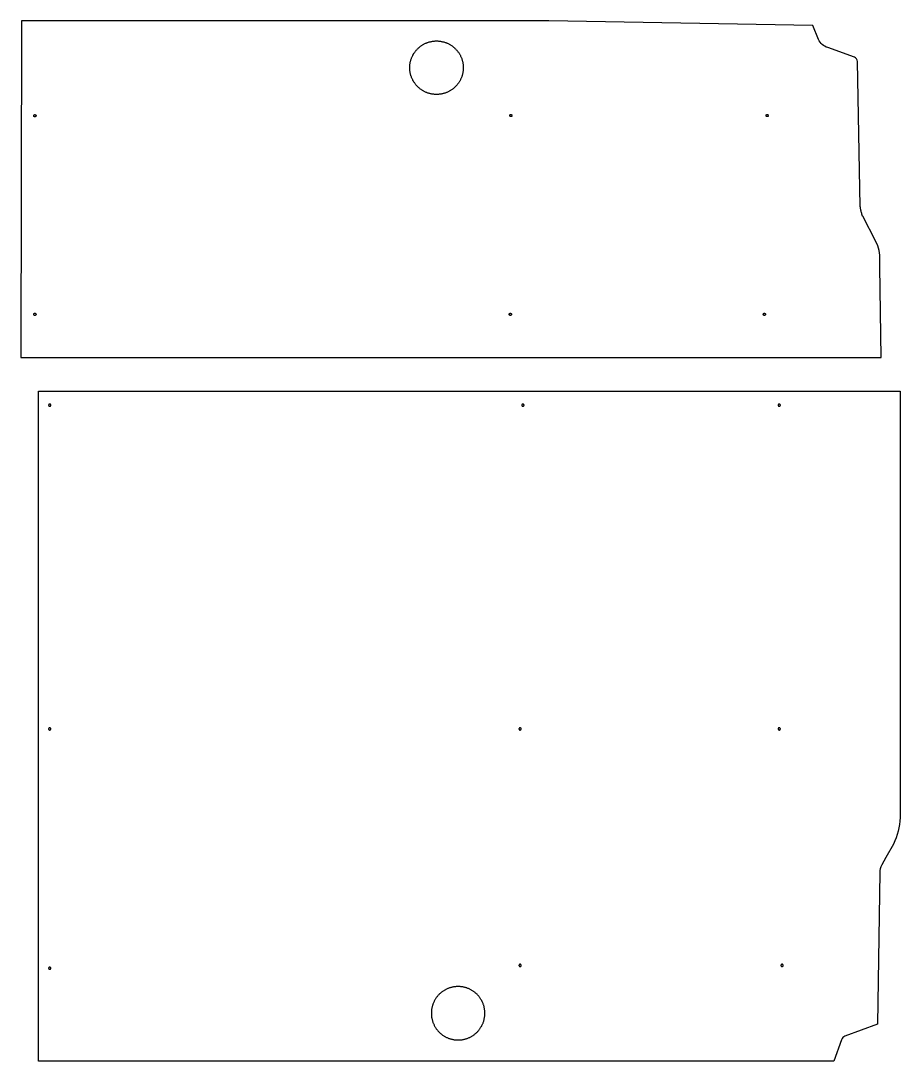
# Model space of a CAD drawing. Extents: x 358 to 7671, y 1345 to 7758.
# Drawn here: x 4064 to 5625, y 3086 to 4934 of the extents above; entities that cross this region are included whole.
import ezdxf

# ---------------------------------------------------------------- set-up
doc = ezdxf.new("R2010")
doc.units = 0
doc.layers.add('Default Layer', color=1, linetype='CONTINUOUS')

msp = doc.modelspace()

# ---------------------------------------------------------------- linework, layer by layer
at = {"layer": 'Default Layer'}
for points in [[(5548.5, 4862, 0.310794), (5543.3, 4869.4), (5496, 4886.7, -0.203617), (5479.3, 4900.9), (5469.3, 4926), (5001, 4934), (4532.7, 4934.1), (4064.5, 4934.3), (4064, 4635.1), (4063.5, 4336), (4572.5, 4336), (5081.5, 4336), (5590.5, 4336), (5588.1, 4497.9), (5588.1, 4518.3, 0.103733), (5584.7, 4534.3), (5581.3, 4542), (5558.1, 4587), (5557.8, 4587.5), (5557.6, 4588.1), (5557.3, 4588.7), (5557.1, 4589.3), (5556.6, 4590.6), (5556.2, 4592), (5555.8, 4593.5), (5555.4, 4594.9), (5555.1, 4596.4), (5554.8, 4597.8), (5554.5, 4599.2), (5554.3, 4600.4), (5553.9, 4602.6), (5553.6, 4604.6), (5548.5, 4862)], [(5612.9, 3472.1), (5598.8, 3448), (5591.8, 3435, 0.120416), (5588.2, 3421.3), (5584, 3152), (5526.2, 3130.6, 0.22172), (5520.3, 3124.6), (5506.6, 3086.4), (4094.8, 3086.6), (4094.8, 4276.2), (4604.7, 4276.2), (5114.6, 4276.2), (5624.5, 4276.2), (5624.5, 3897.6), (5624.5, 3519, -0.090998), (5612.9, 3472.1)]]:
    msp.add_lwpolyline(points, format="xyb", close=True, dxfattribs=at)
for points in [[(4754, 4851), (4754, 4852.2), (4754, 4853.4), (4754.1, 4854.6), (4754.2, 4855.8), (4754.3, 4857), (4754.5, 4858.2), (4754.7, 4859.4), (4754.9, 4860.5), (4755.2, 4861.7), (4755.5, 4862.8), (4755.8, 4864), (4756.1, 4865.1), (4756.5, 4866.2), (4756.8, 4867.3), (4757.3, 4868.4), (4757.7, 4869.4), (4758.2, 4870.5), (4758.6, 4871.6), (4759.2, 4872.6), (4759.7, 4873.6), (4760.3, 4874.6), (4760.8, 4875.6), (4761.4, 4876.6), (4762.1, 4877.5), (4762.7, 4878.5), (4763.4, 4879.4), (4764.1, 4880.3), (4764.8, 4881.2), (4765.5, 4882), (4766.3, 4882.9), (4767.1, 4883.7), (4767.9, 4884.5), (4768.7, 4885.3), (4769.5, 4886.1), (4770.4, 4886.9), (4771.3, 4887.6), (4772.1, 4888.3), (4773, 4889), (4774, 4889.7), (4774.9, 4890.3), (4775.9, 4891), (4776.8, 4891.6), (4777.8, 4892.2), (4778.8, 4892.7), (4779.8, 4893.3), (4780.9, 4893.8), (4781.9, 4894.3), (4783, 4894.7), (4784, 4895.2), (4785.1, 4895.6), (4786.2, 4896), (4787.3, 4896.3), (4788.5, 4896.7), (4789.6, 4897), (4790.7, 4897.2), (4791.9, 4897.5), (4793.1, 4897.7), (4794.2, 4897.9), (4795.4, 4898.1), (4796.6, 4898.2), (4797.8, 4898.3), (4799, 4898.4), (4800.2, 4898.4), (4801.5, 4898.5), (4802.7, 4898.4), (4803.9, 4898.4), (4805.1, 4898.3), (4806.3, 4898.2), (4807.5, 4898.1), (4808.7, 4897.9), (4809.9, 4897.7), (4811, 4897.5), (4812.2, 4897.2), (4813.3, 4897), (4814.5, 4896.7), (4815.6, 4896.3), (4816.7, 4896), (4817.8, 4895.6), (4818.9, 4895.2), (4820, 4894.7), (4821, 4894.3), (4822.1, 4893.8), (4823.1, 4893.3), (4824.1, 4892.7), (4825.1, 4892.2), (4826.1, 4891.6), (4827.1, 4891), (4828, 4890.3), (4829, 4889.7), (4829.9, 4889), (4830.8, 4888.3), (4831.7, 4887.6), (4832.6, 4886.9), (4833.4, 4886.1), (4834.2, 4885.3), (4835.1, 4884.5), (4835.8, 4883.7), (4836.6, 4882.9), (4837.4, 4882), (4838.1, 4881.2), (4838.8, 4880.3), (4839.5, 4879.4), (4840.2, 4878.5), (4840.9, 4877.5), (4841.5, 4876.6), (4842.1, 4875.6), (4842.7, 4874.6), (4843.2, 4873.6), (4843.8, 4872.6), (4844.3, 4871.6), (4844.8, 4870.5), (4845.2, 4869.4), (4845.7, 4868.4), (4846.1, 4867.3), (4846.5, 4866.2), (4846.8, 4865.1), (4847.2, 4864), (4847.5, 4862.8), (4847.7, 4861.7), (4848, 4860.5), (4848.2, 4859.4), (4848.4, 4858.2), (4848.6, 4857), (4848.7, 4855.8), (4848.8, 4854.6), (4848.9, 4853.4), (4849, 4852.2), (4849, 4851), (4849, 4849.7), (4848.9, 4848.5), (4848.8, 4847.3), (4848.7, 4846.1), (4848.6, 4844.9), (4848.4, 4843.7), (4848.2, 4842.6), (4848, 4841.4), (4847.7, 4840.2), (4847.5, 4839.1), (4847.2, 4838), (4846.8, 4836.8), (4846.5, 4835.7), (4846.1, 4834.6), (4845.7, 4833.5), (4845.2, 4832.5), (4844.8, 4831.4), (4844.3, 4830.4), (4843.8, 4829.3), (4843.2, 4828.3), (4842.7, 4827.3), (4842.1, 4826.3), (4841.5, 4825.4), (4840.9, 4824.4), (4840.2, 4823.5), (4839.5, 4822.5), (4838.8, 4821.6), (4838.1, 4820.7), (4837.4, 4819.9), (4836.6, 4819), (4835.8, 4818.2), (4835.1, 4817.4), (4834.2, 4816.6), (4833.4, 4815.8), (4832.6, 4815), (4831.7, 4814.3), (4830.8, 4813.6), (4829.9, 4812.9), (4829, 4812.2), (4828, 4811.6), (4827.1, 4810.9), (4826.1, 4810.3), (4825.1, 4809.8), (4824.1, 4809.2), (4823.1, 4808.7), (4822.1, 4808.1), (4821, 4807.7), (4820, 4807.2), (4818.9, 4806.8), (4817.8, 4806.3), (4816.7, 4806), (4815.6, 4805.6), (4814.5, 4805.3), (4813.3, 4805), (4812.2, 4804.7), (4811, 4804.4), (4809.9, 4804.2), (4808.7, 4804), (4807.5, 4803.8), (4806.3, 4803.7), (4805.1, 4803.6), (4803.9, 4803.5), (4802.7, 4803.5), (4801.5, 4803.5), (4800.2, 4803.5), (4799, 4803.5), (4797.8, 4803.6), (4796.6, 4803.7), (4795.4, 4803.8), (4794.2, 4804), (4793.1, 4804.2), (4791.9, 4804.4), (4790.7, 4804.7), (4789.6, 4805), (4788.5, 4805.3), (4787.3, 4805.6), (4786.2, 4806), (4785.1, 4806.3), (4784, 4806.8), (4783, 4807.2), (4781.9, 4807.7), (4780.9, 4808.1), (4779.8, 4808.7), (4778.8, 4809.2), (4777.8, 4809.8), (4776.8, 4810.3), (4775.9, 4810.9), (4774.9, 4811.6), (4774, 4812.2), (4773, 4812.9), (4772.1, 4813.6), (4771.3, 4814.3), (4770.4, 4815), (4769.5, 4815.8), (4768.7, 4816.6), (4767.9, 4817.4), (4767.1, 4818.2), (4766.3, 4819), (4765.5, 4819.9), (4764.8, 4820.7), (4764.1, 4821.6), (4763.4, 4822.5), (4762.7, 4823.5), (4762.1, 4824.4), (4761.4, 4825.4), (4760.8, 4826.3), (4760.3, 4827.3), (4759.7, 4828.3), (4759.2, 4829.3), (4758.6, 4830.4), (4758.2, 4831.4), (4757.7, 4832.5), (4757.3, 4833.5), (4756.8, 4834.6), (4756.5, 4835.7), (4756.1, 4836.8), (4755.8, 4838), (4755.5, 4839.1), (4755.2, 4840.2), (4754.9, 4841.4), (4754.7, 4842.6), (4754.5, 4843.7), (4754.3, 4844.9), (4754.2, 4846.1), (4754.1, 4847.3), (4754, 4848.5), (4754, 4849.7), (4754, 4851)], [(4090.5, 4765.6), (4090.5, 4765.4), (4090.4, 4765.2), (4090.4, 4765), (4090.3, 4764.8), (4090.2, 4764.7), (4090.1, 4764.5), (4090, 4764.3), (4089.9, 4764.2), (4089.7, 4764.1), (4089.6, 4763.9), (4089.4, 4763.8), (4089.2, 4763.8), (4089.1, 4763.7), (4088.9, 4763.6), (4088.7, 4763.6), (4088.5, 4763.6), (4088.3, 4763.6), (4088.1, 4763.6), (4087.9, 4763.7), (4087.7, 4763.8), (4087.5, 4763.8), (4087.3, 4763.9), (4087.2, 4764.1), (4087.1, 4764.2), (4086.9, 4764.3), (4086.8, 4764.5), (4086.7, 4764.7), (4086.6, 4764.8), (4086.6, 4765), (4086.5, 4765.2), (4086.5, 4765.4), (4086.5, 4765.6), (4086.5, 4765.8), (4086.5, 4766), (4086.6, 4766.2), (4086.6, 4766.4), (4086.7, 4766.6), (4086.8, 4766.7), (4086.9, 4766.9), (4087.1, 4767), (4087.2, 4767.2), (4087.3, 4767.3), (4087.5, 4767.4), (4087.7, 4767.4), (4087.9, 4767.5), (4088.1, 4767.6), (4088.3, 4767.6), (4088.5, 4767.6), (4088.7, 4767.6), (4088.9, 4767.6), (4089.1, 4767.5), (4089.2, 4767.4), (4089.4, 4767.4), (4089.6, 4767.3), (4089.7, 4767.2), (4089.9, 4767), (4090, 4766.9), (4090.1, 4766.7), (4090.2, 4766.6), (4090.3, 4766.4), (4090.4, 4766.2), (4090.4, 4766), (4090.5, 4765.8), (4090.5, 4765.6)], [(4935.5, 4766), (4935.5, 4765.8), (4935.4, 4765.6), (4935.4, 4765.4), (4935.3, 4765.2), (4935.2, 4765), (4935.1, 4764.8), (4935, 4764.7), (4934.9, 4764.5), (4934.7, 4764.4), (4934.6, 4764.3), (4934.4, 4764.2), (4934.2, 4764.1), (4934.1, 4764.1), (4933.9, 4764), (4933.7, 4764), (4933.5, 4764), (4933.3, 4764), (4933.1, 4764), (4932.9, 4764.1), (4932.7, 4764.1), (4932.5, 4764.2), (4932.3, 4764.3), (4932.2, 4764.4), (4932.1, 4764.5), (4931.9, 4764.7), (4931.8, 4764.8), (4931.7, 4765), (4931.6, 4765.2), (4931.6, 4765.4), (4931.5, 4765.6), (4931.5, 4765.8), (4931.5, 4766), (4931.5, 4766.2), (4931.5, 4766.4), (4931.6, 4766.6), (4931.6, 4766.7), (4931.7, 4766.9), (4931.8, 4767.1), (4931.9, 4767.2), (4932.1, 4767.4), (4932.2, 4767.5), (4932.3, 4767.6), (4932.5, 4767.7), (4932.7, 4767.8), (4932.9, 4767.9), (4933.1, 4767.9), (4933.3, 4767.9), (4933.5, 4768), (4933.7, 4767.9), (4933.9, 4767.9), (4934.1, 4767.9), (4934.2, 4767.8), (4934.4, 4767.7), (4934.6, 4767.6), (4934.7, 4767.5), (4934.9, 4767.4), (4935, 4767.2), (4935.1, 4767.1), (4935.2, 4766.9), (4935.3, 4766.7), (4935.4, 4766.6), (4935.4, 4766.4), (4935.5, 4766.2), (4935.5, 4766)], [(5390.5, 4766), (5390.5, 4765.8), (5390.4, 4765.6), (5390.4, 4765.4), (5390.3, 4765.2), (5390.2, 4765), (5390.1, 4764.8), (5390, 4764.7), (5389.9, 4764.5), (5389.7, 4764.4), (5389.6, 4764.3), (5389.4, 4764.2), (5389.2, 4764.1), (5389.1, 4764.1), (5388.9, 4764), (5388.7, 4764), (5388.5, 4764), (5388.3, 4764), (5388.1, 4764), (5387.9, 4764.1), (5387.7, 4764.1), (5387.5, 4764.2), (5387.3, 4764.3), (5387.2, 4764.4), (5387.1, 4764.5), (5386.9, 4764.7), (5386.8, 4764.8), (5386.7, 4765), (5386.6, 4765.2), (5386.6, 4765.4), (5386.5, 4765.6), (5386.5, 4765.8), (5386.5, 4766), (5386.5, 4766.2), (5386.5, 4766.4), (5386.6, 4766.6), (5386.6, 4766.7), (5386.7, 4766.9), (5386.8, 4767.1), (5386.9, 4767.2), (5387.1, 4767.4), (5387.2, 4767.5), (5387.3, 4767.6), (5387.5, 4767.7), (5387.7, 4767.8), (5387.9, 4767.9), (5388.1, 4767.9), (5388.3, 4767.9), (5388.5, 4768), (5388.7, 4767.9), (5388.9, 4767.9), (5389.1, 4767.9), (5389.2, 4767.8), (5389.4, 4767.7), (5389.6, 4767.6), (5389.7, 4767.5), (5389.9, 4767.4), (5390, 4767.2), (5390.1, 4767.1), (5390.2, 4766.9), (5390.3, 4766.7), (5390.4, 4766.6), (5390.4, 4766.4), (5390.5, 4766.2), (5390.5, 4766)], [(4090.5, 4413), (4090.5, 4412.8), (4090.4, 4412.6), (4090.4, 4412.4), (4090.3, 4412.2), (4090.2, 4412), (4090.1, 4411.8), (4090, 4411.7), (4089.9, 4411.5), (4089.7, 4411.4), (4089.6, 4411.3), (4089.4, 4411.2), (4089.2, 4411.1), (4089.1, 4411.1), (4088.9, 4411), (4088.7, 4411), (4088.5, 4411), (4088.3, 4411), (4088.1, 4411), (4087.9, 4411.1), (4087.7, 4411.1), (4087.5, 4411.2), (4087.3, 4411.3), (4087.2, 4411.4), (4087.1, 4411.5), (4086.9, 4411.7), (4086.8, 4411.8), (4086.7, 4412), (4086.6, 4412.2), (4086.6, 4412.4), (4086.5, 4412.6), (4086.5, 4412.8), (4086.5, 4413), (4086.5, 4413.2), (4086.5, 4413.4), (4086.6, 4413.6), (4086.6, 4413.7), (4086.7, 4413.9), (4086.8, 4414.1), (4086.9, 4414.2), (4087.1, 4414.4), (4087.2, 4414.5), (4087.3, 4414.6), (4087.5, 4414.7), (4087.7, 4414.8), (4087.9, 4414.9), (4088.1, 4414.9), (4088.3, 4414.9), (4088.5, 4415), (4088.7, 4414.9), (4088.9, 4414.9), (4089.1, 4414.9), (4089.2, 4414.8), (4089.4, 4414.7), (4089.6, 4414.6), (4089.7, 4414.5), (4089.9, 4414.4), (4090, 4414.2), (4090.1, 4414.1), (4090.2, 4413.9), (4090.3, 4413.7), (4090.4, 4413.6), (4090.4, 4413.4), (4090.5, 4413.2), (4090.5, 4413)], [(4934.5, 4413), (4934.5, 4412.8), (4934.4, 4412.6), (4934.4, 4412.4), (4934.3, 4412.2), (4934.2, 4412), (4934.1, 4411.8), (4934, 4411.7), (4933.9, 4411.5), (4933.7, 4411.4), (4933.6, 4411.3), (4933.4, 4411.2), (4933.2, 4411.1), (4933.1, 4411.1), (4932.9, 4411), (4932.7, 4411), (4932.5, 4411), (4932.3, 4411), (4932.1, 4411), (4931.9, 4411.1), (4931.7, 4411.1), (4931.5, 4411.2), (4931.3, 4411.3), (4931.2, 4411.4), (4931.1, 4411.5), (4930.9, 4411.7), (4930.8, 4411.8), (4930.7, 4412), (4930.6, 4412.2), (4930.6, 4412.4), (4930.5, 4412.6), (4930.5, 4412.8), (4930.5, 4413), (4930.5, 4413.2), (4930.5, 4413.4), (4930.6, 4413.6), (4930.6, 4413.7), (4930.7, 4413.9), (4930.8, 4414.1), (4930.9, 4414.2), (4931.1, 4414.4), (4931.2, 4414.5), (4931.3, 4414.6), (4931.5, 4414.7), (4931.7, 4414.8), (4931.9, 4414.9), (4932.1, 4414.9), (4932.3, 4414.9), (4932.5, 4415), (4932.7, 4414.9), (4932.9, 4414.9), (4933.1, 4414.9), (4933.2, 4414.8), (4933.4, 4414.7), (4933.6, 4414.6), (4933.7, 4414.5), (4933.9, 4414.4), (4934, 4414.2), (4934.1, 4414.1), (4934.2, 4413.9), (4934.3, 4413.7), (4934.4, 4413.6), (4934.4, 4413.4), (4934.5, 4413.2), (4934.5, 4413)], [(5385.5, 4413), (5385.5, 4412.8), (5385.4, 4412.6), (5385.4, 4412.4), (5385.3, 4412.2), (5385.2, 4412), (5385.1, 4411.8), (5385, 4411.7), (5384.9, 4411.5), (5384.7, 4411.4), (5384.6, 4411.3), (5384.4, 4411.2), (5384.2, 4411.1), (5384.1, 4411.1), (5383.9, 4411), (5383.7, 4411), (5383.5, 4411), (5383.3, 4411), (5383.1, 4411), (5382.9, 4411.1), (5382.7, 4411.1), (5382.5, 4411.2), (5382.3, 4411.3), (5382.2, 4411.4), (5382.1, 4411.5), (5381.9, 4411.7), (5381.8, 4411.8), (5381.7, 4412), (5381.6, 4412.2), (5381.6, 4412.4), (5381.5, 4412.6), (5381.5, 4412.8), (5381.5, 4413), (5381.5, 4413.2), (5381.5, 4413.4), (5381.6, 4413.6), (5381.6, 4413.7), (5381.7, 4413.9), (5381.8, 4414.1), (5381.9, 4414.2), (5382.1, 4414.4), (5382.2, 4414.5), (5382.3, 4414.6), (5382.5, 4414.7), (5382.7, 4414.8), (5382.9, 4414.9), (5383.1, 4414.9), (5383.3, 4414.9), (5383.5, 4415), (5383.7, 4414.9), (5383.9, 4414.9), (5384.1, 4414.9), (5384.2, 4414.8), (5384.4, 4414.7), (5384.6, 4414.6), (5384.7, 4414.5), (5384.9, 4414.4), (5385, 4414.2), (5385.1, 4414.1), (5385.2, 4413.9), (5385.3, 4413.7), (5385.4, 4413.6), (5385.4, 4413.4), (5385.5, 4413.2), (5385.5, 4413)], [(4112.8, 4251.6), (4112.8, 4251.4), (4112.8, 4251.2), (4112.9, 4251), (4113, 4250.8), (4113, 4250.6), (4113.1, 4250.5), (4113.3, 4250.3), (4113.4, 4250.2), (4113.5, 4250), (4113.7, 4249.9), (4113.8, 4249.8), (4114, 4249.7), (4114.2, 4249.7), (4114.4, 4249.6), (4114.6, 4249.6), (4114.8, 4249.6), (4115, 4249.6), (4115.2, 4249.6), (4115.4, 4249.7), (4115.6, 4249.7), (4115.7, 4249.8), (4115.9, 4249.9), (4116.1, 4250), (4116.2, 4250.2), (4116.3, 4250.3), (4116.5, 4250.5), (4116.6, 4250.6), (4116.6, 4250.8), (4116.7, 4251), (4116.8, 4251.2), (4116.8, 4251.4), (4116.8, 4251.6), (4116.8, 4251.8), (4116.8, 4252), (4116.7, 4252.2), (4116.6, 4252.3), (4116.6, 4252.5), (4116.5, 4252.7), (4116.3, 4252.8), (4116.2, 4253), (4116.1, 4253.1), (4115.9, 4253.2), (4115.7, 4253.3), (4115.6, 4253.4), (4115.4, 4253.5), (4115.2, 4253.5), (4115, 4253.6), (4114.8, 4253.6), (4114.6, 4253.6), (4114.4, 4253.5), (4114.2, 4253.5), (4114, 4253.4), (4113.8, 4253.3), (4113.7, 4253.2), (4113.5, 4253.1), (4113.4, 4253), (4113.3, 4252.8), (4113.1, 4252.7), (4113, 4252.5), (4113, 4252.3), (4112.9, 4252.2), (4112.8, 4252), (4112.8, 4251.8), (4112.8, 4251.6)], [(4952.8, 4251.6), (4952.8, 4251.4), (4952.8, 4251.2), (4952.9, 4251), (4953, 4250.8), (4953, 4250.6), (4953.1, 4250.5), (4953.3, 4250.3), (4953.4, 4250.2), (4953.5, 4250), (4953.7, 4249.9), (4953.8, 4249.8), (4954, 4249.7), (4954.2, 4249.7), (4954.4, 4249.6), (4954.6, 4249.6), (4954.8, 4249.6), (4955, 4249.6), (4955.2, 4249.6), (4955.4, 4249.7), (4955.6, 4249.7), (4955.7, 4249.8), (4955.9, 4249.9), (4956.1, 4250), (4956.2, 4250.2), (4956.3, 4250.3), (4956.5, 4250.5), (4956.6, 4250.6), (4956.6, 4250.8), (4956.7, 4251), (4956.8, 4251.2), (4956.8, 4251.4), (4956.8, 4251.6), (4956.8, 4251.8), (4956.8, 4252), (4956.7, 4252.2), (4956.6, 4252.3), (4956.6, 4252.5), (4956.5, 4252.7), (4956.3, 4252.8), (4956.2, 4253), (4956.1, 4253.1), (4955.9, 4253.2), (4955.7, 4253.3), (4955.6, 4253.4), (4955.4, 4253.5), (4955.2, 4253.5), (4955, 4253.6), (4954.8, 4253.6), (4954.6, 4253.6), (4954.4, 4253.5), (4954.2, 4253.5), (4954, 4253.4), (4953.8, 4253.3), (4953.7, 4253.2), (4953.5, 4253.1), (4953.4, 4253), (4953.3, 4252.8), (4953.1, 4252.7), (4953, 4252.5), (4953, 4252.3), (4952.9, 4252.2), (4952.8, 4252), (4952.8, 4251.8), (4952.8, 4251.6)], [(5407.8, 4251.6), (5407.8, 4251.4), (5407.8, 4251.2), (5407.9, 4251), (5408, 4250.8), (5408, 4250.6), (5408.1, 4250.5), (5408.3, 4250.3), (5408.4, 4250.2), (5408.5, 4250), (5408.7, 4249.9), (5408.8, 4249.8), (5409, 4249.7), (5409.2, 4249.7), (5409.4, 4249.6), (5409.6, 4249.6), (5409.8, 4249.6), (5410, 4249.6), (5410.2, 4249.6), (5410.4, 4249.7), (5410.6, 4249.7), (5410.7, 4249.8), (5410.9, 4249.9), (5411.1, 4250), (5411.2, 4250.2), (5411.3, 4250.3), (5411.5, 4250.5), (5411.6, 4250.6), (5411.6, 4250.8), (5411.7, 4251), (5411.8, 4251.2), (5411.8, 4251.4), (5411.8, 4251.6), (5411.8, 4251.8), (5411.8, 4252), (5411.7, 4252.2), (5411.6, 4252.3), (5411.6, 4252.5), (5411.5, 4252.7), (5411.3, 4252.8), (5411.2, 4253), (5411.1, 4253.1), (5410.9, 4253.2), (5410.7, 4253.3), (5410.6, 4253.4), (5410.4, 4253.5), (5410.2, 4253.5), (5410, 4253.6), (5409.8, 4253.6), (5409.6, 4253.6), (5409.4, 4253.5), (5409.2, 4253.5), (5409, 4253.4), (5408.8, 4253.3), (5408.7, 4253.2), (5408.5, 4253.1), (5408.4, 4253), (5408.3, 4252.8), (5408.1, 4252.7), (5408, 4252.5), (5408, 4252.3), (5407.9, 4252.2), (5407.8, 4252), (5407.8, 4251.8), (5407.8, 4251.6)], [(4112.8, 3676.6), (4112.8, 3676.4), (4112.8, 3676.2), (4112.9, 3676), (4113, 3675.8), (4113, 3675.6), (4113.1, 3675.5), (4113.3, 3675.3), (4113.4, 3675.2), (4113.5, 3675), (4113.7, 3674.9), (4113.8, 3674.8), (4114, 3674.7), (4114.2, 3674.7), (4114.4, 3674.6), (4114.6, 3674.6), (4114.8, 3674.6), (4115, 3674.6), (4115.2, 3674.6), (4115.4, 3674.7), (4115.6, 3674.7), (4115.7, 3674.8), (4115.9, 3674.9), (4116.1, 3675), (4116.2, 3675.2), (4116.3, 3675.3), (4116.5, 3675.5), (4116.6, 3675.6), (4116.6, 3675.8), (4116.7, 3676), (4116.8, 3676.2), (4116.8, 3676.4), (4116.8, 3676.6), (4116.8, 3676.8), (4116.8, 3677), (4116.7, 3677.2), (4116.6, 3677.3), (4116.6, 3677.5), (4116.5, 3677.7), (4116.3, 3677.8), (4116.2, 3678), (4116.1, 3678.1), (4115.9, 3678.2), (4115.7, 3678.3), (4115.6, 3678.4), (4115.4, 3678.5), (4115.2, 3678.5), (4115, 3678.6), (4114.8, 3678.6), (4114.6, 3678.6), (4114.4, 3678.5), (4114.2, 3678.5), (4114, 3678.4), (4113.8, 3678.3), (4113.7, 3678.2), (4113.5, 3678.1), (4113.4, 3678), (4113.3, 3677.8), (4113.1, 3677.7), (4113, 3677.5), (4113, 3677.3), (4112.9, 3677.2), (4112.8, 3677), (4112.8, 3676.8), (4112.8, 3676.6)], [(4947.8, 3676.6), (4947.8, 3676.4), (4947.8, 3676.2), (4947.9, 3676), (4948, 3675.8), (4948, 3675.6), (4948.1, 3675.5), (4948.3, 3675.3), (4948.4, 3675.2), (4948.5, 3675), (4948.7, 3674.9), (4948.8, 3674.8), (4949, 3674.7), (4949.2, 3674.7), (4949.4, 3674.6), (4949.6, 3674.6), (4949.8, 3674.6), (4950, 3674.6), (4950.2, 3674.6), (4950.4, 3674.7), (4950.6, 3674.7), (4950.7, 3674.8), (4950.9, 3674.9), (4951.1, 3675), (4951.2, 3675.2), (4951.3, 3675.3), (4951.5, 3675.5), (4951.6, 3675.6), (4951.6, 3675.8), (4951.7, 3676), (4951.8, 3676.2), (4951.8, 3676.4), (4951.8, 3676.6), (4951.8, 3676.8), (4951.8, 3677), (4951.7, 3677.2), (4951.6, 3677.3), (4951.6, 3677.5), (4951.5, 3677.7), (4951.3, 3677.8), (4951.2, 3678), (4951.1, 3678.1), (4950.9, 3678.2), (4950.7, 3678.3), (4950.6, 3678.4), (4950.4, 3678.5), (4950.2, 3678.5), (4950, 3678.6), (4949.8, 3678.6), (4949.6, 3678.6), (4949.4, 3678.5), (4949.2, 3678.5), (4949, 3678.4), (4948.8, 3678.3), (4948.7, 3678.2), (4948.5, 3678.1), (4948.4, 3678), (4948.3, 3677.8), (4948.1, 3677.7), (4948, 3677.5), (4948, 3677.3), (4947.9, 3677.2), (4947.8, 3677), (4947.8, 3676.8), (4947.8, 3676.6)], [(5407.8, 3676.6), (5407.8, 3676.4), (5407.8, 3676.2), (5407.9, 3676), (5408, 3675.8), (5408, 3675.6), (5408.1, 3675.5), (5408.3, 3675.3), (5408.4, 3675.2), (5408.5, 3675), (5408.7, 3674.9), (5408.8, 3674.8), (5409, 3674.7), (5409.2, 3674.7), (5409.4, 3674.6), (5409.6, 3674.6), (5409.8, 3674.6), (5410, 3674.6), (5410.2, 3674.6), (5410.4, 3674.7), (5410.6, 3674.7), (5410.7, 3674.8), (5410.9, 3674.9), (5411.1, 3675), (5411.2, 3675.2), (5411.3, 3675.3), (5411.5, 3675.5), (5411.6, 3675.6), (5411.6, 3675.8), (5411.7, 3676), (5411.8, 3676.2), (5411.8, 3676.4), (5411.8, 3676.6), (5411.8, 3676.8), (5411.8, 3677), (5411.7, 3677.2), (5411.6, 3677.3), (5411.6, 3677.5), (5411.5, 3677.7), (5411.3, 3677.8), (5411.2, 3678), (5411.1, 3678.1), (5410.9, 3678.2), (5410.7, 3678.3), (5410.6, 3678.4), (5410.4, 3678.5), (5410.2, 3678.5), (5410, 3678.6), (5409.8, 3678.6), (5409.6, 3678.6), (5409.4, 3678.5), (5409.2, 3678.5), (5409, 3678.4), (5408.8, 3678.3), (5408.7, 3678.2), (5408.5, 3678.1), (5408.4, 3678), (5408.3, 3677.8), (5408.1, 3677.7), (5408, 3677.5), (5408, 3677.3), (5407.9, 3677.2), (5407.8, 3677), (5407.8, 3676.8), (5407.8, 3676.6)], [(4112.8, 3251.6), (4112.8, 3251.4), (4112.8, 3251.2), (4112.9, 3251), (4113, 3250.8), (4113, 3250.6), (4113.1, 3250.5), (4113.3, 3250.3), (4113.4, 3250.2), (4113.5, 3250), (4113.7, 3249.9), (4113.8, 3249.8), (4114, 3249.7), (4114.2, 3249.7), (4114.4, 3249.6), (4114.6, 3249.6), (4114.8, 3249.6), (4115, 3249.6), (4115.2, 3249.6), (4115.4, 3249.7), (4115.6, 3249.7), (4115.7, 3249.8), (4115.9, 3249.9), (4116.1, 3250), (4116.2, 3250.2), (4116.3, 3250.3), (4116.5, 3250.5), (4116.6, 3250.6), (4116.6, 3250.8), (4116.7, 3251), (4116.8, 3251.2), (4116.8, 3251.4), (4116.8, 3251.6), (4116.8, 3251.8), (4116.8, 3252), (4116.7, 3252.2), (4116.6, 3252.3), (4116.6, 3252.5), (4116.5, 3252.7), (4116.3, 3252.8), (4116.2, 3253), (4116.1, 3253.1), (4115.9, 3253.2), (4115.7, 3253.3), (4115.6, 3253.4), (4115.4, 3253.5), (4115.2, 3253.5), (4115, 3253.6), (4114.8, 3253.6), (4114.6, 3253.6), (4114.4, 3253.5), (4114.2, 3253.5), (4114, 3253.4), (4113.8, 3253.3), (4113.7, 3253.2), (4113.5, 3253.1), (4113.4, 3253), (4113.3, 3252.8), (4113.1, 3252.7), (4113, 3252.5), (4113, 3252.3), (4112.9, 3252.2), (4112.8, 3252), (4112.8, 3251.8), (4112.8, 3251.6)], [(4947.8, 3256.6), (4947.8, 3256.4), (4947.8, 3256.2), (4947.9, 3256), (4948, 3255.8), (4948, 3255.6), (4948.1, 3255.5), (4948.3, 3255.3), (4948.4, 3255.2), (4948.5, 3255), (4948.7, 3254.9), (4948.8, 3254.8), (4949, 3254.7), (4949.2, 3254.7), (4949.4, 3254.6), (4949.6, 3254.6), (4949.8, 3254.6), (4950, 3254.6), (4950.2, 3254.6), (4950.4, 3254.7), (4950.6, 3254.7), (4950.7, 3254.8), (4950.9, 3254.9), (4951.1, 3255), (4951.2, 3255.2), (4951.3, 3255.3), (4951.5, 3255.5), (4951.6, 3255.6), (4951.6, 3255.8), (4951.7, 3256), (4951.8, 3256.2), (4951.8, 3256.4), (4951.8, 3256.6), (4951.8, 3256.8), (4951.8, 3257), (4951.7, 3257.2), (4951.6, 3257.3), (4951.6, 3257.5), (4951.5, 3257.7), (4951.3, 3257.8), (4951.2, 3258), (4951.1, 3258.1), (4950.9, 3258.2), (4950.7, 3258.3), (4950.6, 3258.4), (4950.4, 3258.5), (4950.2, 3258.5), (4950, 3258.6), (4949.8, 3258.6), (4949.6, 3258.6), (4949.4, 3258.5), (4949.2, 3258.5), (4949, 3258.4), (4948.8, 3258.3), (4948.7, 3258.2), (4948.5, 3258.1), (4948.4, 3258), (4948.3, 3257.8), (4948.1, 3257.7), (4948, 3257.5), (4948, 3257.3), (4947.9, 3257.2), (4947.8, 3257), (4947.8, 3256.8), (4947.8, 3256.6)], [(5412.8, 3256.6), (5412.8, 3256.4), (5412.8, 3256.2), (5412.9, 3256), (5413, 3255.8), (5413, 3255.6), (5413.1, 3255.5), (5413.3, 3255.3), (5413.4, 3255.2), (5413.5, 3255), (5413.7, 3254.9), (5413.8, 3254.8), (5414, 3254.7), (5414.2, 3254.7), (5414.4, 3254.6), (5414.6, 3254.6), (5414.8, 3254.6), (5415, 3254.6), (5415.2, 3254.6), (5415.4, 3254.7), (5415.6, 3254.7), (5415.7, 3254.8), (5415.9, 3254.9), (5416.1, 3255), (5416.2, 3255.2), (5416.3, 3255.3), (5416.5, 3255.5), (5416.6, 3255.6), (5416.6, 3255.8), (5416.7, 3256), (5416.8, 3256.2), (5416.8, 3256.4), (5416.8, 3256.6), (5416.8, 3256.8), (5416.8, 3257), (5416.7, 3257.2), (5416.6, 3257.3), (5416.6, 3257.5), (5416.5, 3257.7), (5416.3, 3257.8), (5416.2, 3258), (5416.1, 3258.1), (5415.9, 3258.2), (5415.7, 3258.3), (5415.6, 3258.4), (5415.4, 3258.5), (5415.2, 3258.5), (5415, 3258.6), (5414.8, 3258.6), (5414.6, 3258.6), (5414.4, 3258.5), (5414.2, 3258.5), (5414, 3258.4), (5413.8, 3258.3), (5413.7, 3258.2), (5413.5, 3258.1), (5413.4, 3258), (5413.3, 3257.8), (5413.1, 3257.7), (5413, 3257.5), (5413, 3257.3), (5412.9, 3257.2), (5412.8, 3257), (5412.8, 3256.8), (5412.8, 3256.6)], [(4887.3, 3171.6), (4887.3, 3172.8), (4887.2, 3174), (4887.2, 3175.2), (4887.1, 3176.4), (4886.9, 3177.6), (4886.7, 3178.8), (4886.6, 3180), (4886.3, 3181.1), (4886.1, 3182.3), (4885.8, 3183.4), (4885.5, 3184.6), (4885.2, 3185.7), (4884.8, 3186.8), (4884.4, 3187.9), (4884, 3189), (4883.6, 3190.1), (4883.1, 3191.1), (4882.6, 3192.2), (4882.1, 3193.2), (4881.6, 3194.2), (4881, 3195.2), (4880.4, 3196.2), (4879.8, 3197.2), (4879.2, 3198.1), (4878.5, 3199.1), (4877.9, 3200), (4877.2, 3200.9), (4876.4, 3201.8), (4875.7, 3202.7), (4875, 3203.5), (4874.2, 3204.3), (4873.4, 3205.2), (4872.6, 3206), (4871.7, 3206.7), (4870.9, 3207.5), (4870, 3208.2), (4869.1, 3208.9), (4868.2, 3209.6), (4867.3, 3210.3), (4866.4, 3211), (4865.4, 3211.6), (4864.4, 3212.2), (4863.4, 3212.8), (4862.4, 3213.3), (4861.4, 3213.9), (4860.4, 3214.4), (4859.3, 3214.9), (4858.3, 3215.3), (4857.2, 3215.8), (4856.1, 3216.2), (4855, 3216.6), (4853.9, 3216.9), (4852.8, 3217.3), (4851.7, 3217.6), (4850.5, 3217.9), (4849.4, 3218.1), (4848.2, 3218.3), (4847, 3218.5), (4845.8, 3218.7), (4844.7, 3218.8), (4843.5, 3218.9), (4842.2, 3219), (4841, 3219.1), (4839.8, 3219.1), (4838.6, 3219.1), (4837.4, 3219), (4836.1, 3218.9), (4834.9, 3218.8), (4833.7, 3218.7), (4832.6, 3218.5), (4831.4, 3218.3), (4830.2, 3218.1), (4829.1, 3217.9), (4827.9, 3217.6), (4826.8, 3217.3), (4825.7, 3216.9), (4824.6, 3216.6), (4823.5, 3216.2), (4822.4, 3215.8), (4821.3, 3215.3), (4820.2, 3214.9), (4819.2, 3214.4), (4818.2, 3213.9), (4817.2, 3213.3), (4816.2, 3212.8), (4815.2, 3212.2), (4814.2, 3211.6), (4813.2, 3211), (4812.3, 3210.3), (4811.4, 3209.6), (4810.5, 3208.9), (4809.6, 3208.2), (4808.7, 3207.5), (4807.9, 3206.7), (4807, 3206), (4806.2, 3205.2), (4805.4, 3204.3), (4804.6, 3203.5), (4803.9, 3202.7), (4803.1, 3201.8), (4802.4, 3200.9), (4801.7, 3200), (4801.1, 3199.1), (4800.4, 3198.1), (4799.8, 3197.2), (4799.2, 3196.2), (4798.6, 3195.2), (4798, 3194.2), (4797.5, 3193.2), (4797, 3192.2), (4796.5, 3191.1), (4796, 3190.1), (4795.6, 3189), (4795.2, 3187.9), (4794.8, 3186.8), (4794.4, 3185.7), (4794.1, 3184.6), (4793.8, 3183.4), (4793.5, 3182.3), (4793.3, 3181.1), (4793, 3180), (4792.8, 3178.8), (4792.7, 3177.6), (4792.5, 3176.4), (4792.4, 3175.2), (4792.4, 3174), (4792.3, 3172.8), (4792.3, 3171.6), (4792.3, 3170.3), (4792.4, 3169.1), (4792.4, 3167.9), (4792.5, 3166.7), (4792.7, 3165.5), (4792.8, 3164.3), (4793, 3163.2), (4793.3, 3162), (4793.5, 3160.8), (4793.8, 3159.7), (4794.1, 3158.6), (4794.4, 3157.4), (4794.8, 3156.3), (4795.2, 3155.2), (4795.6, 3154.2), (4796, 3153.1), (4796.5, 3152), (4797, 3151), (4797.5, 3149.9), (4798, 3148.9), (4798.6, 3147.9), (4799.2, 3146.9), (4799.8, 3146), (4800.4, 3145), (4801.1, 3144.1), (4801.7, 3143.2), (4802.4, 3142.2), (4803.1, 3141.4), (4803.9, 3140.5), (4804.6, 3139.6), (4805.4, 3138.8), (4806.2, 3138), (4807, 3137.2), (4807.9, 3136.4), (4808.7, 3135.7), (4809.6, 3134.9), (4810.5, 3134.2), (4811.4, 3133.5), (4812.3, 3132.8), (4813.2, 3132.2), (4814.2, 3131.6), (4815.2, 3130.9), (4816.2, 3130.4), (4817.2, 3129.8), (4818.2, 3129.3), (4819.2, 3128.8), (4820.2, 3128.3), (4821.3, 3127.8), (4822.4, 3127.4), (4823.5, 3127), (4824.6, 3126.6), (4825.7, 3126.2), (4826.8, 3125.9), (4827.9, 3125.6), (4829.1, 3125.3), (4830.2, 3125), (4831.4, 3124.8), (4832.6, 3124.6), (4833.7, 3124.5), (4834.9, 3124.3), (4836.1, 3124.2), (4837.4, 3124.1), (4838.6, 3124.1), (4839.8, 3124.1), (4841, 3124.1), (4842.2, 3124.1), (4843.5, 3124.2), (4844.7, 3124.3), (4845.8, 3124.5), (4847, 3124.6), (4848.2, 3124.8), (4849.4, 3125), (4850.5, 3125.3), (4851.7, 3125.6), (4852.8, 3125.9), (4853.9, 3126.2), (4855, 3126.6), (4856.1, 3127), (4857.2, 3127.4), (4858.3, 3127.8), (4859.3, 3128.3), (4860.4, 3128.8), (4861.4, 3129.3), (4862.4, 3129.8), (4863.4, 3130.4), (4864.4, 3130.9), (4865.4, 3131.6), (4866.4, 3132.2), (4867.3, 3132.8), (4868.2, 3133.5), (4869.1, 3134.2), (4870, 3134.9), (4870.9, 3135.7), (4871.7, 3136.4), (4872.6, 3137.2), (4873.4, 3138), (4874.2, 3138.8), (4875, 3139.6), (4875.7, 3140.5), (4876.4, 3141.4), (4877.2, 3142.2), (4877.9, 3143.2), (4878.5, 3144.1), (4879.2, 3145), (4879.8, 3146), (4880.4, 3146.9), (4881, 3147.9), (4881.6, 3148.9), (4882.1, 3149.9), (4882.6, 3151), (4883.1, 3152), (4883.6, 3153.1), (4884, 3154.2), (4884.4, 3155.2), (4884.8, 3156.3), (4885.2, 3157.4), (4885.5, 3158.6), (4885.8, 3159.7), (4886.1, 3160.8), (4886.3, 3162), (4886.6, 3163.2), (4886.7, 3164.3), (4886.9, 3165.5), (4887.1, 3166.7), (4887.2, 3167.9), (4887.2, 3169.1), (4887.3, 3170.3), (4887.3, 3171.6)]]:
    msp.add_lwpolyline(points, close=True, dxfattribs=at)

doc.saveas('drawing.dxf')
